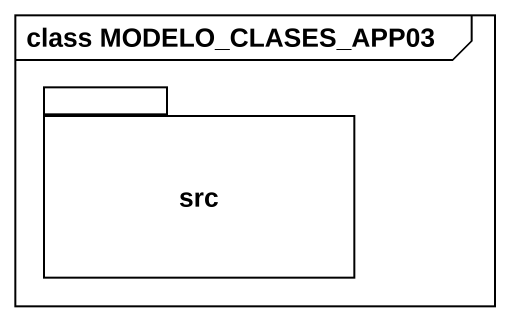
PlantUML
@startuml
mainframe class MODELO_CLASES_APP03
package src {
}
@enduml
